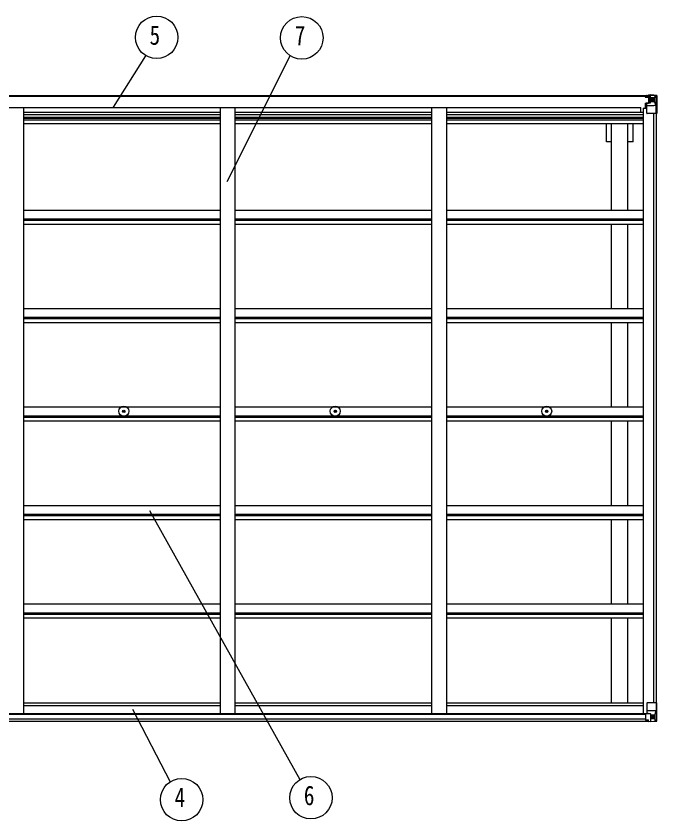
# Model space of a CAD drawing. Units: millimetres, scale not verified. Extents: x -10512 to 10512, y -7425 to 7425.
# Drawn here: x -988 to 1182, y 59 to 2785 of the extents above; entities that cross this region are included whole.
import ezdxf
from ezdxf.enums import TextEntityAlignment as Align

# ---------------------------------------------------------------- set-up
doc = ezdxf.new("R2010")
doc.units = ezdxf.units.MM
doc.header["$LTSCALE"] = 30
for name, color, linetype in [('0-4_YKK_13', 4, 'Continuous'), ('0-5_YKK_A1', 4, 'Continuous'), ('0-6_YKK_D', 6, 'Continuous')]:
    doc.layers.add(name, color=color, linetype=linetype)
doc.styles.add('ＭＳ ゴシック', font='')
doc.styles.get('ＭＳ ゴシック').set_extended_font_data('MS Gothic')

msp = doc.modelspace()

# ---------------------------------------------------------------- linework, layer by layer
at = {"layer": '0-4_YKK_13'}
for p, q in [((1141.55, 2512.38), (1141.55, 2513.3)), ((1142.55, 2512.38), (1141.55, 2512.38)), ((1141.55, 2512.38), (1141.55, 2510.81)), ((1141.55, 2510.69), (1141.55, 2510.81)), ((1142.55, 2513.3), (1142.55, 2512.38)), ((1147.55, 2512.38), (1142.55, 2512.38)), ((1147.75, 2515.88), (1146.06, 2515.44)), ((1147.55, 2510.77), (1147.55, 2512.38)), ((1147.55, 2510.77), (1157.55, 2510.68)), ((1147.75, 2515.88), (1148.05, 2515.88)), ((1148.05, 2515.88), (1148.05, 2515.44)), ((1149.55, 2512.64), (1157.55, 2512.64)), ((1149.55, 2512.61), (1157.55, 2512.61)), ((1153.05, 2518.07), (1159.55, 2517.68)), ((1153.05, 2517.19), (1153.05, 2518.07)), ((1159.55, 2516.79), (1153.05, 2517.19)), ((1153.05, 2516.67), (1153.05, 2517.19)), ((1153.05, 2516.67), (1153.05, 2516.26)), ((1153.05, 2516.26), (1158.05, 2516.18)), ((1153.05, 2516.26), (1153.05, 2515.44)), ((1154.05, 2490.57), (1154.05, 2510.54)), ((1157.94, 2510.31), (1154.05, 2510.31)), ((1157.55, 2512.64), (1157.55, 2510.68)), ((1157.55, 2511.61), (1158.05, 2511.61)), ((1157.55, 2510.52), (1157.55, 2510.68)), ((1157.55, 2510.68), (1157.55, 2510.68)), ((1158.05, 2511.97), (1159.55, 2511.97)), ((1158.05, 2508.43), (1159.55, 2508.43)), ((1159.55, 2491.58), (1159.55, 2517.68)), ((1159.55, 2517.56), (1171.55, 2516.78)), ((1160.55, 2508.43), (1159.55, 2508.43)), ((1171.55, 2508.43), (1159.55, 2508.43)), ((1173.88, 2508.38), (1171.55, 2508.44)), ((1171.64, 2516.77), (1179.56, 2516.3)), ((1173.88, 2494.91), (1173.88, 2508.38)), ((1174.74, 2511.89), (1177.47, 2515.55)), ((1178.7, 2515.33), (1178.71, 2515.26)), ((1178.71, 2454.68), (1178.71, 2515.26)), ((1180.61, 2516.39), (1180.61, 2516.39)), ((1180.61, 2516.34), (1180.61, 2516.38)), ((1181.55, 2515.39), (1181.55, 2515.35)), ((1143.05, 2489.54), (1144.05, 2489.55)), ((1143.05, 2473.33), (1143.05, 2489.54)), ((1144.05, 2487.82), (1143.05, 2487.82)), ((1148.1, 2489.59), (1144.05, 2489.55)), ((1147.55, 2455.68), (1147.55, 2488.77)), ((1171.55, 2481.34), (1147.55, 2481.34)), ((1158.72, 2491.32), (1148.38, 2489.67)), ((1148.38, 2489.03), (1158.72, 2490.69)), ((1148.38, 2489.67), (1148.38, 2489.03)), ((1154.05, 2506.68), (1158.05, 2506.68)), ((1154.05, 2498.47), (1158.05, 2498.47)), ((1158.05, 2494.88), (1159.55, 2494.88)), ((1158.72, 2490.69), (1158.72, 2491.32)), ((1171.55, 2494.88), (1159.55, 2494.88)), ((1166.07, 2501.24), (1166.07, 2500.28)), ((1171.55, 2494.87), (1173.88, 2494.91)), ((1171.55, 2494.87), (1171.55, 2494.88)), ((1178.16, 2481.56), (1171.55, 2481.34)), ((1178.16, 2481.56), (1174.02, 2493.64)), ((1143.05, 2477.68), (1147.55, 2477.68)), ((1178.71, 2454.68), (1148.55, 2454.68)), ((-625.87, 1447.02), (-624.76, 1447.04)), ((-625.87, 1446.02), (-624.76, 1446)), ((-624.76, 1447.04), (-624.25, 1447.14)), ((-624.76, 1446), (-624.25, 1445.9)), ((-624.15, 1447.65), (-624.25, 1447.14)), ((-624.15, 1445.38), (-624.25, 1445.9)), ((-624.13, 1448.76), (-624.15, 1447.65)), ((-624.13, 1444.27), (-624.15, 1445.38)), ((-623.13, 1448.76), (-623.11, 1447.65)), ((-623.13, 1444.27), (-623.11, 1445.38)), ((-623.11, 1447.65), (-623.01, 1447.14)), ((-623.11, 1445.38), (-623.01, 1445.9)), ((-622.49, 1447.04), (-623.01, 1447.14)), ((-622.49, 1446), (-623.01, 1445.9)), ((-621.38, 1447.02), (-622.49, 1447.04)), ((-621.38, 1446.02), (-622.49, 1446)), ((90.13, 1447.02), (91.24, 1447.04)), ((90.13, 1446.02), (91.24, 1446)), ((91.24, 1447.04), (91.75, 1447.14)), ((91.24, 1446), (91.75, 1445.9)), ((91.85, 1447.65), (91.75, 1447.14)), ((91.85, 1445.38), (91.75, 1445.9)), ((91.87, 1448.76), (91.85, 1447.65)), ((91.87, 1444.27), (91.85, 1445.38)), ((92.87, 1448.76), (92.89, 1447.65)), ((92.87, 1444.27), (92.89, 1445.38)), ((92.89, 1447.65), (92.99, 1447.14)), ((92.89, 1445.38), (92.99, 1445.9)), ((93.51, 1447.04), (92.99, 1447.14)), ((93.51, 1446), (92.99, 1445.9)), ((94.62, 1447.02), (93.51, 1447.04)), ((94.62, 1446.02), (93.51, 1446)), ((806.13, 1447.02), (807.24, 1447.04)), ((806.13, 1446.02), (807.24, 1446)), ((807.24, 1447.04), (807.75, 1447.14)), ((807.24, 1446), (807.75, 1445.9)), ((807.85, 1447.65), (807.75, 1447.14)), ((807.85, 1445.38), (807.75, 1445.9)), ((807.87, 1448.76), (807.85, 1447.65)), ((807.87, 1444.27), (807.85, 1445.38)), ((808.87, 1448.76), (808.89, 1447.65)), ((808.87, 1444.27), (808.89, 1445.38)), ((808.89, 1447.65), (808.99, 1447.14)), ((808.89, 1445.38), (808.99, 1445.9)), ((809.51, 1447.04), (808.99, 1447.14)), ((809.51, 1446), (808.99, 1445.9)), ((810.62, 1447.02), (809.51, 1447.04)), ((810.62, 1446.02), (809.51, 1446)), ((1147.55, 457.7), (1147.55, 424.6)), ((1181.55, 458.7), (1148.55, 458.7)), ((1178.71, 458.7), (1178.71, 398.11)), ((1181.55, 397.99), (1181.55, 458.7)), ((1143.05, 421.54), (1143.05, 401.39)), ((1153.05, 422.49), (1144.05, 422.45)), ((1171.55, 432.03), (1147.55, 432.03)), ((1148.38, 424.34), (1158.72, 422.69)), ((1148.38, 423.71), (1148.38, 424.34)), ((1156.03, 422.49), (1148.38, 423.71)), ((1159.55, 422.49), (1153.05, 422.49)), ((1158.72, 422.69), (1158.72, 422.49)), ((1159.55, 422.49), (1159.55, 395.7)), ((1159.55, 418.5), (1171.55, 418.5)), ((1167.03, 412.14), (1167.03, 413.1)), ((1178.16, 431.82), (1171.55, 432.03)), ((1171.55, 418.5), (1171.55, 418.5)), ((1171.55, 418.5), (1173.88, 418.47)), ((1173.88, 418.47), (1173.88, 405)), ((1178.16, 431.82), (1174.02, 419.73)), ((1144.05, 400.67), (1153.05, 400.62)), ((1153.05, 395.3), (1153.05, 401.25)), ((1171.55, 404.94), (1159.55, 404.94)), ((1159.55, 395.81), (1171.55, 396.6)), ((1173.88, 405), (1171.55, 404.94)), ((1171.64, 396.6), (1179.56, 397.07)), ((1174.74, 401.49), (1177.47, 397.82)), ((1178.7, 398.05), (1178.71, 398.11)), ((1180.61, 397.03), (1180.61, 396.99))]:
    msp.add_line(p, q, dxfattribs=at)
for points in [[(1147.55, 2510.77), (1147.55, 2510.76), (1141.55, 2510.81)], [(1142.55, 2510.65), (1157.55, 2510.52), (1157.55, 2510.52)], [(1157.55, 2511.61), (1149.55, 2511.61), (1149.55, 2513.3)], [(1153.05, 2516.67), (1158.05, 2516.67), (1158.05, 2491.21)], [(1180.61, 2516.39), (1171.55, 2516.94), (1159.55, 2517.68)], [(1181.55, 2515.35), (1181.55, 2454.68), (1178.71, 2454.68)], [(1144.05, 2489.55), (1144.05, 2487.82), (1147.55, 2487.8)], [(1165.11, 2503.16), (1164.15, 2503.16), (1164.15, 2502.2), (1165.11, 2502.2)], [(1167.03, 2504.12), (1167.03, 2505.08), (1166.07, 2505.08), (1166.07, 2504.12)], [(1166.07, 2500.28), (1167.03, 2500.28), (1167.03, 2501.24)], [(1167.99, 2502.2), (1168.95, 2502.2), (1168.95, 2503.16), (1167.99, 2503.16)], [(1165.11, 411.18), (1164.15, 411.18), (1164.15, 410.22), (1165.11, 410.22)], [(1167.03, 413.1), (1166.07, 413.1), (1166.07, 412.14)], [(1166.07, 409.26), (1166.07, 408.3), (1167.03, 408.3), (1167.03, 409.26)], [(1167.99, 410.22), (1168.95, 410.22), (1168.95, 411.18), (1167.99, 411.18)], [(1143.05, 401.39), (1143.06, 401.28), (1153.05, 401.25)], [(1180.61, 396.99), (1171.55, 396.43), (1153.05, 395.3)]]:
    msp.add_lwpolyline(points, dxfattribs=at)
for centre, radius in [((1166.55, 2502.68), 5.3), ((-623.63, 1446.52), 17), ((-623.63, 1446.52), 4), ((92.37, 1446.52), 17), ((92.37, 1446.52), 4), ((808.37, 1446.52), 17), ((808.37, 1446.52), 4), ((1166.55, 410.7), 5.3)]:
    msp.add_circle(centre, radius, dxfattribs=at)
for centre, radius, start, end in [((1142.41, 2518.34), 7.69, 263.56574, 271.03001), ((1157.55, 2513.14), 0.5, 270.00309, 0.00198), ((1157.55, 2513.11), 0.5, 269.99891, 359.99891), ((1157.55, 2510.18), 0.5, 359.95536, 89.47105), ((1157.54, 2510), 0.513, 358.95293, 88.11972), ((1177.42, 2515.38), 1.28, 357.54105, 48.82169), ((1179.4, 2528.99), 12.7, 264.89689, 270.75534), ((1180.55, 2515.39), 1, 359.99921, 86.49983), ((1180.55, 2515.38), 0.999, 0.04917, 86.5576), ((1180.55, 2515.35), 0.999, 0.04917, 86.5576), ((1148.49, 2488.74), 0.937, 96.73234, 177.67791), ((1148.49, 2488.1), 0.937, 96.73234, 177.67791), ((1158.61, 2492.25), 0.937, 276.73234, 357.67791), ((1158.61, 2491.62), 0.937, 276.73234, 357.67791), ((1165.11, 2504.12), 0.96, 270, 0), ((1165.11, 2501.24), 0.96, 0, 90), ((1167.99, 2504.12), 0.96, 180, 270), ((1167.99, 2501.24), 0.96, 90, 180), ((1148.55, 2455.68), 1, 180, 270), ((-623.63, 1446.52), 2.3, 167.44414, 192.55586), ((-623.63, 1446.52), 2.3, 77.44414, 102.55586), ((-623.63, 1446.52), 2.3, 347.44414, 12.55586), ((92.37, 1446.52), 2.3, 167.44414, 192.55586), ((92.37, 1446.52), 2.3, 77.44414, 102.55586), ((92.37, 1446.52), 2.3, 347.44414, 12.55586), ((808.37, 1446.52), 2.3, 167.44414, 192.55586), ((808.37, 1446.52), 2.3, 77.44414, 102.55586), ((808.37, 1446.52), 2.3, 347.44414, 12.55586), ((-623.63, 1446.52), 2.3, 257.44414, 282.55586), ((92.37, 1446.52), 2.3, 257.44414, 282.55586), ((808.37, 1446.52), 2.3, 257.44414, 282.55586), ((1148.55, 457.7), 1, 90, 180), ((1148.49, 425.27), 0.937, 182.32209, 263.26766), ((1148.49, 424.64), 0.937, 182.32209, 263.26766), ((1158.61, 421.76), 0.937, 50.93398, 83.26766), ((1165.11, 412.14), 0.96, 270, 0), ((1165.11, 409.26), 0.96, 0, 90), ((1167.99, 412.14), 0.96, 180, 270), ((1167.99, 409.26), 0.96, 90, 180), ((1177.42, 397.99), 1.28, 311.17831, 2.45895), ((1179.4, 384.38), 12.7, 89.24466, 95.10311), ((1180.55, 398.03), 0.999, 273.4424, 359.95083), ((1180.55, 397.99), 0.999, 273.4424, 359.95083), ((1180.55, 397.98), 1, 273.50017, 0.00079)]:
    msp.add_arc(centre, radius, start, end, dxfattribs=at)
for centre, major_axis, ratio, start_param, end_param in [((1253.3, 2508.43), (-81.75, 0), 0.061163, 6.2824128, 6.2831853), ((1176.75, 2508.3), (-0.03, 5), 0.573921, 0.7672717, 1.551125), ((1178.42, 2513.37), (0.02, 3), 0.466854, 0.125683, 0.7596956), ((1178.61, 2516.47), (-2, 0.12), 0.060933, 2.0712557, 3.1453404), ((979.61, 2528.7), (-201, 12.36), 0.060933, 3.1453404, 3.145839), ((1175.29, 2494.93), (0, 3), 0.468246, 1.5772882, 2.0127935), ((1177.44, 2483.9), (-0.85, 2.32), 0.403757, 3.0087805, 3.9744392), ((1144.05, 421.55), (-1, -0.021), 0.906239, 4.6936843, 6.2644806), ((1175.29, 418.45), (0, -3), 0.468246, 4.2703918, 4.7058971), ((1177.44, 429.47), (-0.85, -2.32), 0.403757, 2.3087461, 3.2744049), ((1144.05, 401.38), (-1, 0.012), 0.707053, 0.1587743, 1.5795216), ((1253.3, 404.94), (-81.75, 0), 0.061163, 0, 0.0007725), ((1176.75, 405.08), (-0.03, -5), 0.573921, 4.7320603, 5.5159136), ((1178.42, 400.01), (0.02, -3), 0.466854, 5.5234897, 6.1575023), ((1178.61, 396.91), (-2, -0.12), 0.060933, 3.1378449, 4.2119296), ((979.61, 384.68), (-201, -12.36), 0.060933, 3.1373463, 3.1378449)]:
    msp.add_ellipse(centre, major_axis=major_axis, ratio=ratio, start_param=start_param, end_param=end_param, dxfattribs=at)
at = {"layer": '0-5_YKK_A1'}
for p, q in [((-1702.95, 2515.44), (1158.05, 2515.44)), ((-1702.95, 2513.3), (1158.05, 2513.3)), ((-1671.95, 2475.16), (1127.05, 2475.16)), ((-963.45, 2475.14), (-963.45, 422.68)), ((-963.45, 2459.64), (-297.45, 2459.64)), ((-297.45, 2475.14), (-297.45, 422.68)), ((-247.45, 2475.14), (-247.45, 422.68)), ((-247.45, 2459.64), (418.55, 2459.64)), ((418.55, 2475.14), (418.55, 422.68)), ((468.55, 2475.14), (468.55, 422.68)), ((468.55, 2459.64), (1134.55, 2459.64)), ((1127.05, 2459.64), (1127.05, 2475.16)), ((1134.55, 2473.33), (1134.55, 422.68)), ((1134.55, 2473.33), (1147.55, 2473.33)), ((1169.85, 2454.68), (1169.85, 458.7)), ((1179.55, 2454.68), (1179.55, 458.7)), ((-963.45, 2451.25), (-297.45, 2451.25)), ((-963.45, 2443.05), (-297.45, 2443.05)), ((-963.45, 2439.12), (-297.45, 2439.12)), ((-963.45, 2434.04), (-297.45, 2434.04)), ((-247.45, 2451.25), (418.55, 2451.25)), ((-247.45, 2443.05), (418.55, 2443.05)), ((-247.45, 2439.12), (418.55, 2439.12)), ((-247.45, 2434.04), (418.55, 2434.04)), ((468.55, 2451.25), (1134.55, 2451.25)), ((468.55, 2443.05), (1134.55, 2443.05)), ((468.55, 2439.12), (1134.55, 2439.12)), ((468.55, 2434.04), (1134.55, 2434.04)), ((-963.45, 2421.04), (-297.45, 2421.04)), ((-247.45, 2421.04), (418.55, 2421.04)), ((468.55, 2421.04), (1134.55, 2421.04)), ((1010.35, 2359.44), (1010.35, 2421.04)), ((1028.05, 2128.03), (1028.05, 2421.04)), ((1083.05, 2128.03), (1083.05, 2421.04)), ((1100.75, 2359.44), (1100.75, 2421.04)), ((1028.05, 2359.44), (1010.35, 2359.44)), ((1100.75, 2359.44), (1083.05, 2359.44)), ((-963.42, 2128.03), (-297.45, 2128.03)), ((-247.42, 2128.03), (418.55, 2128.03)), ((468.58, 2128.03), (1134.55, 2128.03)), ((-963.42, 2098.29), (-297.45, 2098.29)), ((-963.42, 2093.75), (-297.45, 2093.75)), ((-963.42, 2080.74), (-297.45, 2080.74)), ((-247.42, 2098.29), (418.55, 2098.29)), ((-247.42, 2093.75), (418.55, 2093.75)), ((-247.42, 2080.74), (418.55, 2080.74)), ((468.58, 2098.29), (1134.55, 2098.29)), ((468.58, 2093.75), (1134.55, 2093.75)), ((468.58, 2080.74), (1134.55, 2080.74)), ((1028.05, 1794.53), (1028.05, 2080.74)), ((1083.05, 1794.53), (1083.05, 2080.74)), ((-963.42, 1794.53), (-297.45, 1794.53)), ((-247.42, 1794.53), (418.55, 1794.53)), ((468.58, 1794.53), (1134.55, 1794.53)), ((-963.42, 1764.8), (-297.45, 1764.8)), ((-963.42, 1760.25), (-297.45, 1760.25)), ((-963.42, 1747.24), (-297.45, 1747.24)), ((-247.42, 1764.8), (418.55, 1764.8)), ((-247.42, 1760.25), (418.55, 1760.25)), ((-247.42, 1747.24), (418.55, 1747.24)), ((468.58, 1764.8), (1134.55, 1764.8)), ((468.58, 1760.25), (1134.55, 1760.25)), ((468.58, 1747.24), (1134.55, 1747.24)), ((1028.05, 1461.04), (1028.05, 1747.24)), ((1083.05, 1461.04), (1083.05, 1747.24)), ((-963.42, 1461.04), (-297.45, 1461.04)), ((-247.42, 1461.04), (418.55, 1461.04)), ((468.58, 1461.04), (1134.55, 1461.04)), ((-963.42, 1431.3), (-297.45, 1431.3)), ((-963.42, 1426.75), (-297.45, 1426.75)), ((-247.42, 1431.3), (418.55, 1431.3)), ((-247.42, 1426.75), (418.55, 1426.75)), ((468.58, 1431.3), (1134.55, 1431.3)), ((468.58, 1426.75), (1134.55, 1426.75)), ((-963.42, 1413.74), (-297.45, 1413.74)), ((-247.42, 1413.74), (418.55, 1413.74)), ((468.58, 1413.74), (1134.55, 1413.74)), ((1028.05, 1127.54), (1028.05, 1413.74)), ((1083.05, 1127.54), (1083.05, 1413.74)), ((-963.42, 1127.54), (-297.45, 1127.54)), ((-247.42, 1127.54), (418.55, 1127.54)), ((468.58, 1127.54), (1134.55, 1127.54)), ((-963.42, 1097.8), (-297.45, 1097.8)), ((-963.42, 1093.26), (-297.45, 1093.26)), ((-247.42, 1097.8), (418.55, 1097.8)), ((-247.42, 1093.26), (418.55, 1093.26)), ((468.58, 1097.8), (1134.55, 1097.8)), ((468.58, 1093.26), (1134.55, 1093.26)), ((-963.42, 1080.25), (-297.45, 1080.25)), ((-247.42, 1080.25), (418.55, 1080.25)), ((468.58, 1080.25), (1134.55, 1080.25)), ((1028.05, 794.05), (1028.05, 1080.25)), ((1083.05, 794.05), (1083.05, 1080.25)), ((-963.42, 794.05), (-297.45, 794.05)), ((-247.42, 794.05), (418.55, 794.05)), ((468.58, 794.05), (1134.55, 794.05)), ((-963.42, 764.31), (-297.45, 764.31)), ((-247.42, 764.31), (418.55, 764.31)), ((468.58, 764.31), (1134.55, 764.31)), ((-963.42, 759.77), (-297.45, 759.77)), ((-963.42, 746.76), (-297.45, 746.76)), ((-247.42, 759.77), (418.55, 759.77)), ((-247.42, 746.76), (418.55, 746.76)), ((468.58, 759.77), (1134.55, 759.77)), ((468.58, 746.76), (1134.55, 746.76)), ((1028.05, 458.85), (1028.05, 746.76)), ((1083.05, 458.85), (1083.05, 746.76)), ((-963.45, 458.85), (-297.45, 458.85)), ((-963.45, 450.5), (-297.45, 450.5)), ((-247.45, 458.85), (418.55, 458.85)), ((-247.45, 450.5), (418.55, 450.5)), ((468.55, 458.85), (1134.55, 458.85)), ((468.55, 450.5), (1134.55, 450.5)), ((-1687.95, 422.68), (1154.81, 422.68)), ((-1687.95, 420.41), (1143.05, 420.41)), ((-1697.95, 396.9), (1153.05, 396.9)), ((-1687.95, 404.8), (1143.05, 404.8))]:
    msp.add_line(p, q, dxfattribs=at)
at = {"layer": '0-6_YKK_D'}
for p, q in [((-658.24, 2476.7), (-549.03, 2650.75)), ((-273.28, 2225.01), (-60.33, 2650.68)), ((-536.17, 1110.79), (-27.57, 199.33)), ((-593.9, 437.25), (-466.72, 191.86))]:
    msp.add_line(p, q, dxfattribs=at)
for centre in [(-512.5, 2712.79), (-21.05, 2711.02), (-427.66, 131.38), (9.98, 137.9)]:
    msp.add_circle(centre, 72, dxfattribs=at)

# ---------------------------------------------------------------- texts
at = {"layer": '0-6_YKK_D', "style": 'ＭＳ ゴシック', "width": 0.8}
for s, p in [('5', (-536.5, 2667.79)), ('7', (-45.05, 2666.02)), ('4', (-451.66, 86.38)), ('6', (-14.02, 92.9))]:
    msp.add_text(s, height=65.98, dxfattribs=at).set_placement(p, align=Align.BOTTOM_LEFT)

doc.saveas('drawing.dxf')
